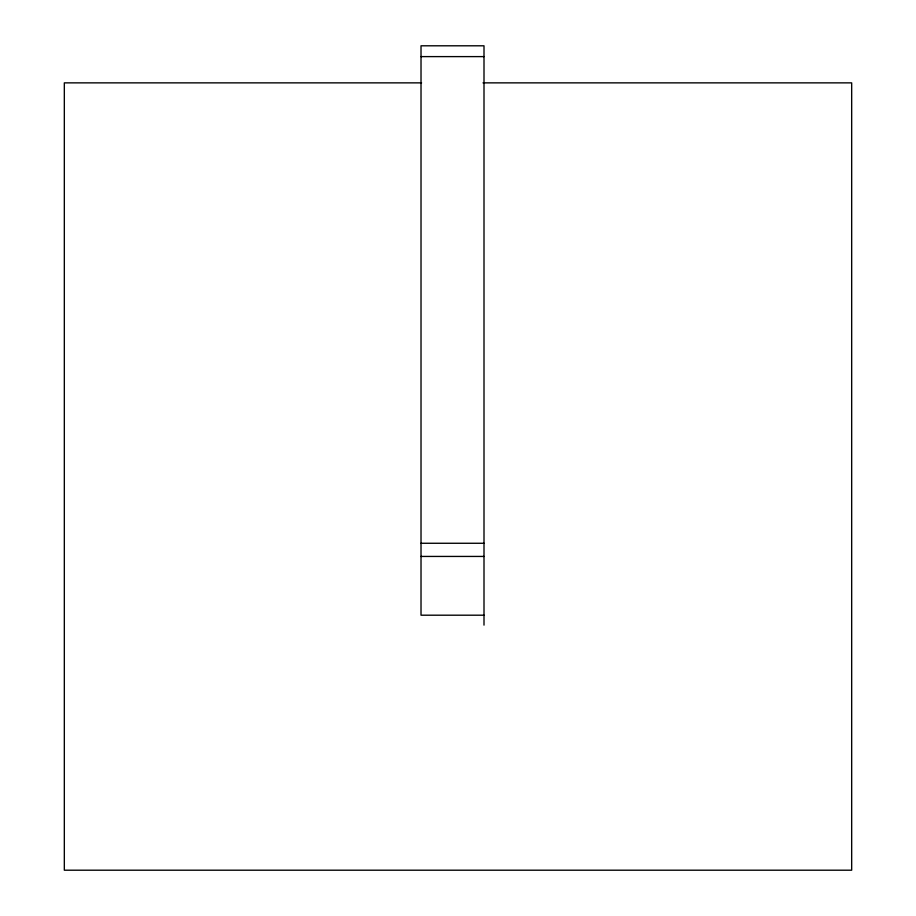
<?xml version="1.0" encoding="UTF-8"?>
<svg xmlns="http://www.w3.org/2000/svg" width="916" height="916" viewBox="0 0 916 916"><rect width="100%" height="100%" fill="white"/><g stroke="black" fill="none" stroke-linecap="round" stroke-linejoin="round"><path stroke-width="1.37" d="M421.017 56.609L484.003 56.609M421.566 82.864L64.326 82.864L64.326 870.2L851.674 870.2L851.674 82.864L483.007 82.864M421.017 543.268L484.003 543.268M421.017 556.436L484.003 556.436M484.003 615.197L421.017 615.197L421.017 45.8L484.003 45.8L484.003 625.124"/></g></svg>
